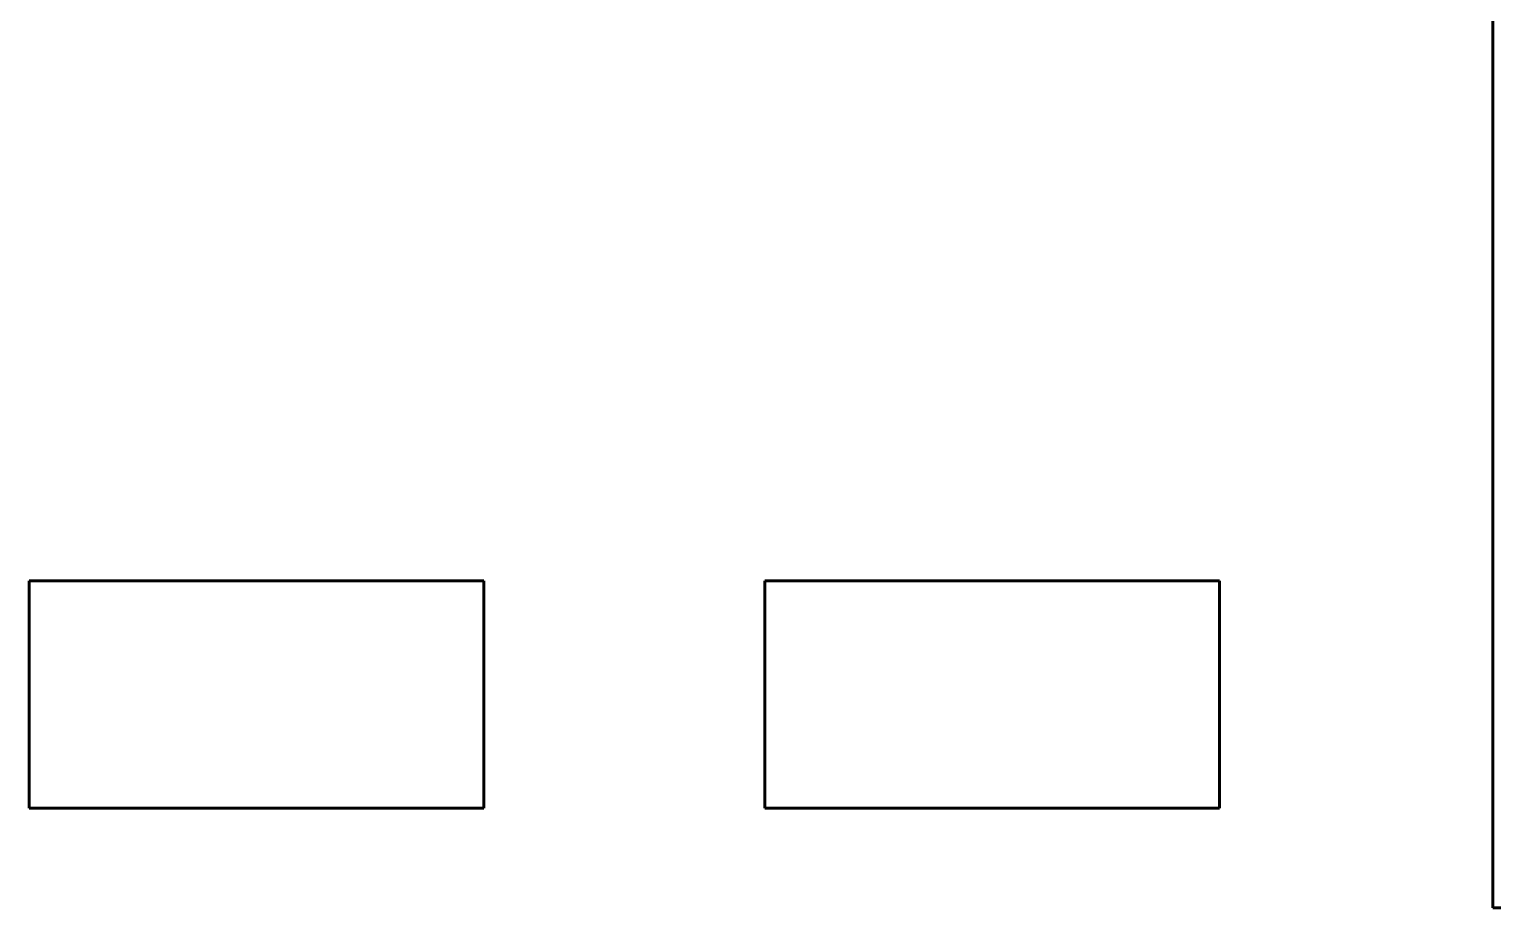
# Model space of a CAD drawing. Extents: x 0 to 297, y 0 to 292.
# Drawn here: x 147.83 to 155.88, y 99.61 to 104.44 of the extents above; entities that cross this region are included whole.
import ezdxf

# ---------------------------------------------------------------- set-up
doc = ezdxf.new("R2010")
doc.units = 0
doc.header["$MEASUREMENT"] = 0
doc.linetypes.add('K5LT_BASIC', pattern=[0])
doc.layers.add('Системный слой', color=7, linetype='Continuous')

# ---------------------------------------------------------------- blocks, each defined once
blk = doc.blocks.new('*U')
at = {"layer": 'Системный слой', "linetype": 'K5LT_BASIC', "lineweight": 60}
for p, q in [((150.3282, 101.404), (147.8282, 101.404)), ((147.8282, 101.404), (147.8282, 100.154)), ((150.3282, 100.154), (150.3282, 101.404)), ((154.3752, 101.404), (151.8752, 101.404)), ((151.8752, 101.404), (151.8752, 100.154)), ((154.3752, 100.154), (154.3752, 101.404)), ((147.8282, 100.154), (150.3282, 100.154)), ((151.8752, 100.154), (154.3752, 100.154))]:
    blk.add_line(p, q, dxfattribs=at)

msp = doc.modelspace()

# ---------------------------------------------------------------- linework, layer by layer
at = {"layer": 'Системный слой', "linetype": 'K5LT_BASIC', "lineweight": 60}
for q in [(155.8789, 113.6064), (163.8789, 99.6064)]:
    msp.add_line((155.8789, 99.606), q, dxfattribs=at)

# ---------------------------------------------------------------- block references
at = {"layer": 'Системный слой'}
msp.add_blockref('*U', (0, 0), dxfattribs=at)
msp.add_blockref('*U', (0, 0), dxfattribs=at)
msp.add_blockref('*U', (0, 0), dxfattribs=at)
msp.add_blockref('*U', (0, 0), dxfattribs=at)
msp.add_blockref('*U', (0, 0), dxfattribs=at)
msp.add_blockref('*U', (0, 0), dxfattribs=at)
msp.add_blockref('*U', (0, 0), dxfattribs=at)
msp.add_blockref('*U', (0, 0), dxfattribs=at)
msp.add_blockref('*U', (0, 0), dxfattribs=at)
msp.add_blockref('*U', (0, 0), dxfattribs=at)
msp.add_blockref('*U', (0, 0), dxfattribs=at)
msp.add_blockref('*U', (0, 0), dxfattribs=at)
msp.add_blockref('*U', (0, 0), dxfattribs=at)
msp.add_blockref('*U', (0, 0), dxfattribs=at)
msp.add_blockref('*U', (0, 0), dxfattribs=at)
msp.add_blockref('*U', (0, 0), dxfattribs=at)
msp.add_blockref('*U', (0, 0), dxfattribs=at)
msp.add_blockref('*U', (0, 0), dxfattribs=at)
msp.add_blockref('*U', (0, 0), dxfattribs=at)
msp.add_blockref('*U', (0, 0), dxfattribs=at)
msp.add_blockref('*U', (0, 0), dxfattribs=at)
msp.add_blockref('*U', (0, 0), dxfattribs=at)
msp.add_blockref('*U', (0, 0), dxfattribs=at)
msp.add_blockref('*U', (0, 0), dxfattribs=at)
msp.add_blockref('*U', (0, 0), dxfattribs=at)
msp.add_blockref('*U', (0, 0), dxfattribs=at)
msp.add_blockref('*U', (0, 0), dxfattribs=at)
msp.add_blockref('*U', (0, 0), dxfattribs=at)
msp.add_blockref('*U', (0, 0), dxfattribs=at)
msp.add_blockref('*U', (0, 0), dxfattribs=at)
msp.add_blockref('*U', (0, 0), dxfattribs=at)
msp.add_blockref('*U', (0, 0), dxfattribs=at)
msp.add_blockref('*U', (0, 0), dxfattribs=at)
msp.add_blockref('*U', (0, 0), dxfattribs=at)
msp.add_blockref('*U', (0, 0), dxfattribs=at)
msp.add_blockref('*U', (0, 0), dxfattribs=at)
msp.add_blockref('*U', (0, 0), dxfattribs=at)
msp.add_blockref('*U', (0, 0), dxfattribs=at)
msp.add_blockref('*U', (0, 0), dxfattribs=at)
msp.add_blockref('*U', (0, 0), dxfattribs=at)
msp.add_blockref('*U', (0, 0), dxfattribs=at)
msp.add_blockref('*U', (0, 0), dxfattribs=at)
msp.add_blockref('*U', (0, 0), dxfattribs=at)
msp.add_blockref('*U', (0, 0), dxfattribs=at)
msp.add_blockref('*U', (0, 0), dxfattribs=at)
msp.add_blockref('*U', (0, 0), dxfattribs=at)
msp.add_blockref('*U', (0, 0), dxfattribs=at)
msp.add_blockref('*U', (0, 0), dxfattribs=at)
msp.add_blockref('*U', (0, 0), dxfattribs=at)
msp.add_blockref('*U', (0, 0), dxfattribs=at)
msp.add_blockref('*U', (0, 0), dxfattribs=at)
msp.add_blockref('*U', (0, 0), dxfattribs=at)
msp.add_blockref('*U', (0, 0), dxfattribs=at)
msp.add_blockref('*U', (0, 0), dxfattribs=at)
msp.add_blockref('*U', (0, 0), dxfattribs=at)
msp.add_blockref('*U', (0, 0), dxfattribs=at)
msp.add_blockref('*U', (0, 0), dxfattribs=at)
msp.add_blockref('*U', (0, 0), dxfattribs=at)
msp.add_blockref('*U', (0, 0), dxfattribs=at)
msp.add_blockref('*U', (0, 0), dxfattribs=at)
msp.add_blockref('*U', (0, 0), dxfattribs=at)
msp.add_blockref('*U', (0, 0), dxfattribs=at)
msp.add_blockref('*U', (0, 0), dxfattribs=at)
msp.add_blockref('*U', (0, 0), dxfattribs=at)
msp.add_blockref('*U', (0, 0), dxfattribs=at)
msp.add_blockref('*U', (0, 0), dxfattribs=at)
msp.add_blockref('*U', (0, 0), dxfattribs=at)
msp.add_blockref('*U', (0, 0), dxfattribs=at)
msp.add_blockref('*U', (0, 0), dxfattribs=at)
msp.add_blockref('*U', (0, 0), dxfattribs=at)
msp.add_blockref('*U', (0, 0), dxfattribs=at)
msp.add_blockref('*U', (0, 0), dxfattribs=at)
msp.add_blockref('*U', (0, 0), dxfattribs=at)
msp.add_blockref('*U', (0, 0), dxfattribs=at)
msp.add_blockref('*U', (0, 0), dxfattribs=at)
msp.add_blockref('*U', (0, 0), dxfattribs=at)
msp.add_blockref('*U', (0, 0), dxfattribs=at)
msp.add_blockref('*U', (0, 0), dxfattribs=at)
msp.add_blockref('*U', (0, 0), dxfattribs=at)
msp.add_blockref('*U', (0, 0), dxfattribs=at)
msp.add_blockref('*U', (0, 0), dxfattribs=at)
msp.add_blockref('*U', (0, 0), dxfattribs=at)
msp.add_blockref('*U', (0, 0), dxfattribs=at)
msp.add_blockref('*U', (0, 0), dxfattribs=at)
msp.add_blockref('*U', (0, 0), dxfattribs=at)
msp.add_blockref('*U', (0, 0), dxfattribs=at)
msp.add_blockref('*U', (0, 0), dxfattribs=at)
msp.add_blockref('*U', (0, 0), dxfattribs=at)
msp.add_blockref('*U', (0, 0), dxfattribs=at)
msp.add_blockref('*U', (0, 0), dxfattribs=at)
msp.add_blockref('*U', (0, 0), dxfattribs=at)
msp.add_blockref('*U', (0, 0), dxfattribs=at)
msp.add_blockref('*U', (0, 0), dxfattribs=at)
msp.add_blockref('*U', (0, 0), dxfattribs=at)
msp.add_blockref('*U', (0, 0), dxfattribs=at)
msp.add_blockref('*U', (0, 0), dxfattribs=at)
msp.add_blockref('*U', (0, 0), dxfattribs=at)
msp.add_blockref('*U', (0, 0), dxfattribs=at)
msp.add_blockref('*U', (0, 0), dxfattribs=at)
msp.add_blockref('*U', (0, 0), dxfattribs=at)
msp.add_blockref('*U', (0, 0), dxfattribs=at)
msp.add_blockref('*U', (0, 0), dxfattribs=at)
msp.add_blockref('*U', (0, 0), dxfattribs=at)
msp.add_blockref('*U', (0, 0), dxfattribs=at)
msp.add_blockref('*U', (0, 0), dxfattribs=at)
msp.add_blockref('*U', (0, 0), dxfattribs=at)
msp.add_blockref('*U', (0, 0), dxfattribs=at)
msp.add_blockref('*U', (0, 0), dxfattribs=at)
msp.add_blockref('*U', (0, 0), dxfattribs=at)
msp.add_blockref('*U', (0, 0), dxfattribs=at)
msp.add_blockref('*U', (0, 0), dxfattribs=at)
msp.add_blockref('*U', (0, 0), dxfattribs=at)
msp.add_blockref('*U', (0, 0), dxfattribs=at)
msp.add_blockref('*U', (0, 0), dxfattribs=at)
msp.add_blockref('*U', (0, 0), dxfattribs=at)
msp.add_blockref('*U', (0, 0), dxfattribs=at)
msp.add_blockref('*U', (0, 0), dxfattribs=at)
msp.add_blockref('*U', (0, 0), dxfattribs=at)
msp.add_blockref('*U', (0, 0), dxfattribs=at)
msp.add_blockref('*U', (0, 0), dxfattribs=at)
msp.add_blockref('*U', (0, 0), dxfattribs=at)
msp.add_blockref('*U', (0, 0), dxfattribs=at)
msp.add_blockref('*U', (0, 0), dxfattribs=at)
msp.add_blockref('*U', (0, 0), dxfattribs=at)
msp.add_blockref('*U', (0, 0), dxfattribs=at)
msp.add_blockref('*U', (0, 0), dxfattribs=at)
msp.add_blockref('*U', (0, 0), dxfattribs=at)
msp.add_blockref('*U', (0, 0), dxfattribs=at)
msp.add_blockref('*U', (0, 0), dxfattribs=at)
msp.add_blockref('*U', (0, 0), dxfattribs=at)
msp.add_blockref('*U', (0, 0), dxfattribs=at)
msp.add_blockref('*U', (0, 0), dxfattribs=at)
msp.add_blockref('*U', (0, 0), dxfattribs=at)
msp.add_blockref('*U', (0, 0), dxfattribs=at)
msp.add_blockref('*U', (0, 0), dxfattribs=at)
msp.add_blockref('*U', (0, 0), dxfattribs=at)
msp.add_blockref('*U', (0, 0), dxfattribs=at)
msp.add_blockref('*U', (0, 0), dxfattribs=at)
msp.add_blockref('*U', (0, 0), dxfattribs=at)
msp.add_blockref('*U', (0, 0), dxfattribs=at)
msp.add_blockref('*U', (0, 0), dxfattribs=at)
msp.add_blockref('*U', (0, 0), dxfattribs=at)
msp.add_blockref('*U', (0, 0), dxfattribs=at)
msp.add_blockref('*U', (0, 0), dxfattribs=at)
msp.add_blockref('*U', (0, 0), dxfattribs=at)
msp.add_blockref('*U', (0, 0), dxfattribs=at)
msp.add_blockref('*U', (0, 0), dxfattribs=at)
msp.add_blockref('*U', (0, 0), dxfattribs=at)
msp.add_blockref('*U', (0, 0), dxfattribs=at)
msp.add_blockref('*U', (0, 0), dxfattribs=at)
msp.add_blockref('*U', (0, 0), dxfattribs=at)
msp.add_blockref('*U', (0, 0), dxfattribs=at)
msp.add_blockref('*U', (0, 0), dxfattribs=at)
msp.add_blockref('*U', (0, 0), dxfattribs=at)
msp.add_blockref('*U', (0, 0), dxfattribs=at)
msp.add_blockref('*U', (0, 0), dxfattribs=at)
msp.add_blockref('*U', (0, 0), dxfattribs=at)
msp.add_blockref('*U', (0, 0), dxfattribs=at)
msp.add_blockref('*U', (0, 0), dxfattribs=at)
msp.add_blockref('*U', (0, 0), dxfattribs=at)
msp.add_blockref('*U', (0, 0), dxfattribs=at)
msp.add_blockref('*U', (0, 0), dxfattribs=at)
msp.add_blockref('*U', (0, 0), dxfattribs=at)
msp.add_blockref('*U', (0, 0), dxfattribs=at)
msp.add_blockref('*U', (0, 0), dxfattribs=at)
msp.add_blockref('*U', (0, 0), dxfattribs=at)
msp.add_blockref('*U', (0, 0), dxfattribs=at)
msp.add_blockref('*U', (0, 0), dxfattribs=at)
msp.add_blockref('*U', (0, 0), dxfattribs=at)
msp.add_blockref('*U', (0, 0), dxfattribs=at)
msp.add_blockref('*U', (0, 0), dxfattribs=at)
msp.add_blockref('*U', (0, 0), dxfattribs=at)
msp.add_blockref('*U', (0, 0), dxfattribs=at)
msp.add_blockref('*U', (0, 0), dxfattribs=at)
msp.add_blockref('*U', (0, 0), dxfattribs=at)
msp.add_blockref('*U', (0, 0), dxfattribs=at)
msp.add_blockref('*U', (0, 0), dxfattribs=at)
msp.add_blockref('*U', (0, 0), dxfattribs=at)
msp.add_blockref('*U', (0, 0), dxfattribs=at)
msp.add_blockref('*U', (0, 0), dxfattribs=at)
msp.add_blockref('*U', (0, 0), dxfattribs=at)
msp.add_blockref('*U', (0, 0), dxfattribs=at)
msp.add_blockref('*U', (0, 0), dxfattribs=at)
msp.add_blockref('*U', (0, 0), dxfattribs=at)
msp.add_blockref('*U', (0, 0), dxfattribs=at)
msp.add_blockref('*U', (0, 0), dxfattribs=at)
msp.add_blockref('*U', (0, 0), dxfattribs=at)
msp.add_blockref('*U', (0, 0), dxfattribs=at)
msp.add_blockref('*U', (0, 0), dxfattribs=at)
msp.add_blockref('*U', (0, 0), dxfattribs=at)
msp.add_blockref('*U', (0, 0), dxfattribs=at)
msp.add_blockref('*U', (0, 0), dxfattribs=at)
msp.add_blockref('*U', (0, 0), dxfattribs=at)
msp.add_blockref('*U', (0, 0), dxfattribs=at)
msp.add_blockref('*U', (0, 0), dxfattribs=at)
msp.add_blockref('*U', (0, 0), dxfattribs=at)
msp.add_blockref('*U', (0, 0), dxfattribs=at)
msp.add_blockref('*U', (0, 0), dxfattribs=at)
msp.add_blockref('*U', (0, 0), dxfattribs=at)
msp.add_blockref('*U', (0, 0), dxfattribs=at)
msp.add_blockref('*U', (0, 0), dxfattribs=at)
msp.add_blockref('*U', (0, 0), dxfattribs=at)
msp.add_blockref('*U', (0, 0), dxfattribs=at)
msp.add_blockref('*U', (0, 0), dxfattribs=at)
msp.add_blockref('*U', (0, 0), dxfattribs=at)
msp.add_blockref('*U', (0, 0), dxfattribs=at)
msp.add_blockref('*U', (0, 0), dxfattribs=at)
msp.add_blockref('*U', (0, 0), dxfattribs=at)
msp.add_blockref('*U', (0, 0), dxfattribs=at)
msp.add_blockref('*U', (0, 0), dxfattribs=at)
msp.add_blockref('*U', (0, 0), dxfattribs=at)
msp.add_blockref('*U', (0, 0), dxfattribs=at)
msp.add_blockref('*U', (0, 0), dxfattribs=at)
msp.add_blockref('*U', (0, 0), dxfattribs=at)
msp.add_blockref('*U', (0, 0), dxfattribs=at)
msp.add_blockref('*U', (0, 0), dxfattribs=at)
msp.add_blockref('*U', (0, 0), dxfattribs=at)
msp.add_blockref('*U', (0, 0), dxfattribs=at)
msp.add_blockref('*U', (0, 0), dxfattribs=at)
msp.add_blockref('*U', (0, 0), dxfattribs=at)
msp.add_blockref('*U', (0, 0), dxfattribs=at)
msp.add_blockref('*U', (0, 0), dxfattribs=at)
msp.add_blockref('*U', (0, 0), dxfattribs=at)
msp.add_blockref('*U', (0, 0), dxfattribs=at)
msp.add_blockref('*U', (0, 0), dxfattribs=at)
msp.add_blockref('*U', (0, 0), dxfattribs=at)
msp.add_blockref('*U', (0, 0), dxfattribs=at)
msp.add_blockref('*U', (0, 0), dxfattribs=at)
msp.add_blockref('*U', (0, 0), dxfattribs=at)
msp.add_blockref('*U', (0, 0), dxfattribs=at)
msp.add_blockref('*U', (0, 0), dxfattribs=at)
msp.add_blockref('*U', (0, 0), dxfattribs=at)
msp.add_blockref('*U', (0, 0), dxfattribs=at)
msp.add_blockref('*U', (0, 0), dxfattribs=at)
msp.add_blockref('*U', (0, 0), dxfattribs=at)
msp.add_blockref('*U', (0, 0), dxfattribs=at)
msp.add_blockref('*U', (0, 0), dxfattribs=at)
msp.add_blockref('*U', (0, 0), dxfattribs=at)
msp.add_blockref('*U', (0, 0), dxfattribs=at)
msp.add_blockref('*U', (0, 0), dxfattribs=at)
msp.add_blockref('*U', (0, 0), dxfattribs=at)
msp.add_blockref('*U', (0, 0), dxfattribs=at)
msp.add_blockref('*U', (0, 0), dxfattribs=at)
msp.add_blockref('*U', (0, 0), dxfattribs=at)
msp.add_blockref('*U', (0, 0), dxfattribs=at)
msp.add_blockref('*U', (0, 0), dxfattribs=at)
msp.add_blockref('*U', (0, 0), dxfattribs=at)
msp.add_blockref('*U', (0, 0), dxfattribs=at)
msp.add_blockref('*U', (0, 0), dxfattribs=at)
msp.add_blockref('*U', (0, 0), dxfattribs=at)
msp.add_blockref('*U', (0, 0), dxfattribs=at)
msp.add_blockref('*U', (0, 0), dxfattribs=at)
msp.add_blockref('*U', (0, 0), dxfattribs=at)
msp.add_blockref('*U', (0, 0), dxfattribs=at)
msp.add_blockref('*U', (0, 0), dxfattribs=at)
msp.add_blockref('*U', (0, 0), dxfattribs=at)
msp.add_blockref('*U', (0, 0), dxfattribs=at)
msp.add_blockref('*U', (0, 0), dxfattribs=at)
msp.add_blockref('*U', (0, 0), dxfattribs=at)
msp.add_blockref('*U', (0, 0), dxfattribs=at)
msp.add_blockref('*U', (0, 0), dxfattribs=at)
msp.add_blockref('*U', (0, 0), dxfattribs=at)
msp.add_blockref('*U', (0, 0), dxfattribs=at)
msp.add_blockref('*U', (0, 0), dxfattribs=at)
msp.add_blockref('*U', (0, 0), dxfattribs=at)
msp.add_blockref('*U', (0, 0), dxfattribs=at)
msp.add_blockref('*U', (0, 0), dxfattribs=at)
msp.add_blockref('*U', (0, 0), dxfattribs=at)
msp.add_blockref('*U', (0, 0), dxfattribs=at)
msp.add_blockref('*U', (0, 0), dxfattribs=at)
msp.add_blockref('*U', (0, 0), dxfattribs=at)
msp.add_blockref('*U', (0, 0), dxfattribs=at)
msp.add_blockref('*U', (0, 0), dxfattribs=at)
msp.add_blockref('*U', (0, 0), dxfattribs=at)
msp.add_blockref('*U', (0, 0), dxfattribs=at)
msp.add_blockref('*U', (0, 0), dxfattribs=at)
msp.add_blockref('*U', (0, 0), dxfattribs=at)
msp.add_blockref('*U', (0, 0), dxfattribs=at)
msp.add_blockref('*U', (0, 0), dxfattribs=at)
msp.add_blockref('*U', (0, 0), dxfattribs=at)
msp.add_blockref('*U', (0, 0), dxfattribs=at)
msp.add_blockref('*U', (0, 0), dxfattribs=at)
msp.add_blockref('*U', (0, 0), dxfattribs=at)
msp.add_blockref('*U', (0, 0), dxfattribs=at)
msp.add_blockref('*U', (0, 0), dxfattribs=at)
msp.add_blockref('*U', (0, 0), dxfattribs=at)
msp.add_blockref('*U', (0, 0), dxfattribs=at)
msp.add_blockref('*U', (0, 0), dxfattribs=at)
msp.add_blockref('*U', (0, 0), dxfattribs=at)
msp.add_blockref('*U', (0, 0), dxfattribs=at)
msp.add_blockref('*U', (0, 0), dxfattribs=at)
msp.add_blockref('*U', (0, 0), dxfattribs=at)
msp.add_blockref('*U', (0, 0), dxfattribs=at)
msp.add_blockref('*U', (0, 0), dxfattribs=at)
msp.add_blockref('*U', (0, 0), dxfattribs=at)
msp.add_blockref('*U', (0, 0), dxfattribs=at)
msp.add_blockref('*U', (0, 0), dxfattribs=at)
msp.add_blockref('*U', (0, 0), dxfattribs=at)
msp.add_blockref('*U', (0, 0), dxfattribs=at)
msp.add_blockref('*U', (0, 0), dxfattribs=at)
msp.add_blockref('*U', (0, 0), dxfattribs=at)
msp.add_blockref('*U', (0, 0), dxfattribs=at)
msp.add_blockref('*U', (0, 0), dxfattribs=at)
msp.add_blockref('*U', (0, 0), dxfattribs=at)
msp.add_blockref('*U', (0, 0), dxfattribs=at)

doc.saveas('drawing.dxf')
